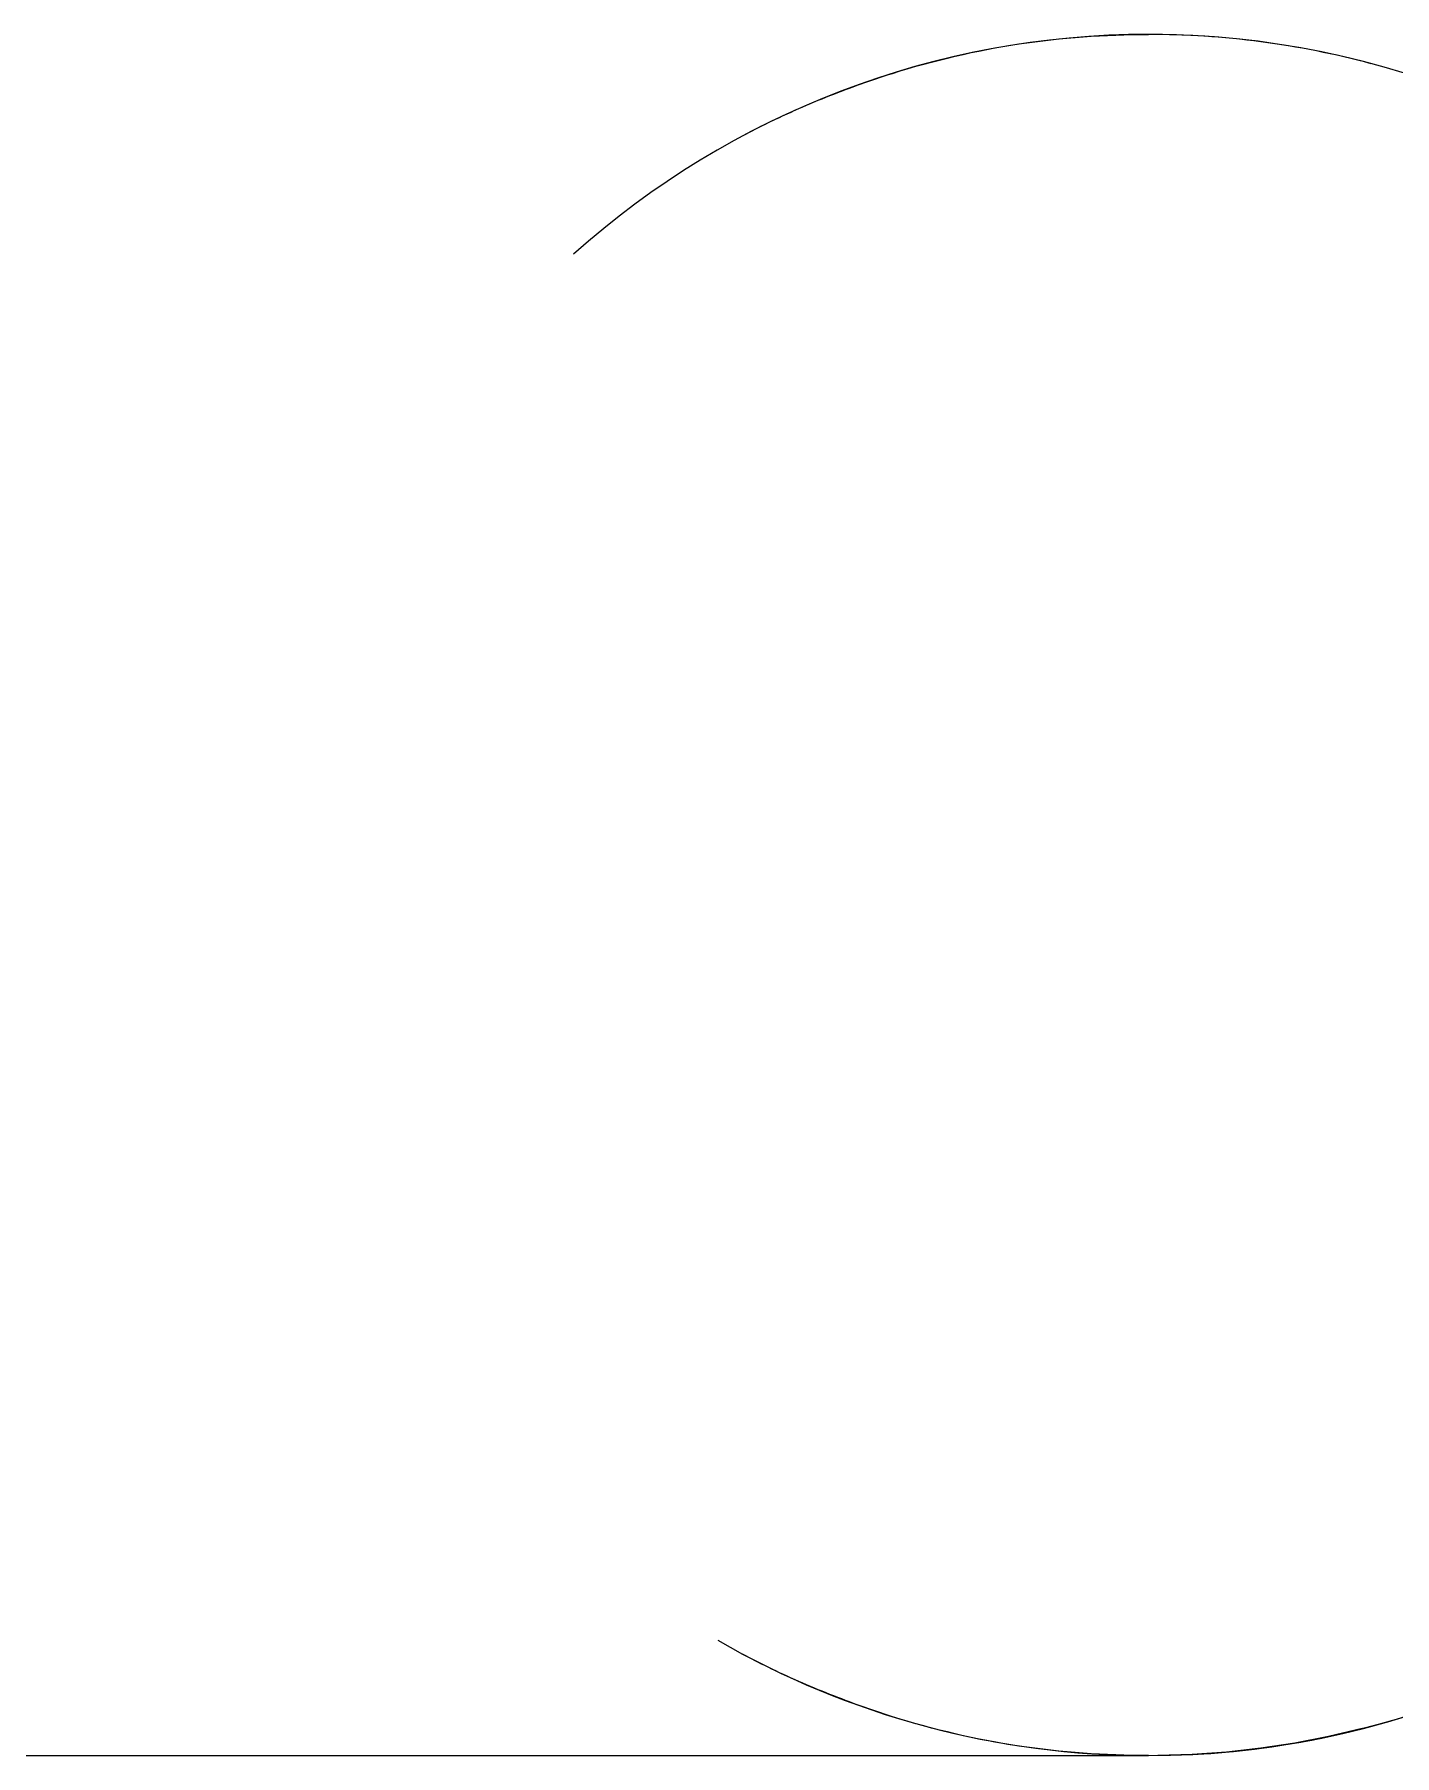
# Model space of a CAD drawing. Extents: x 6433 to 75181, y -2986 to 56414.
# Drawn here: x 30497.43 to 30521.13, y 9790.17 to 9820.17 of the extents above; entities that cross this region are included whole.
import ezdxf

# ---------------------------------------------------------------- set-up
doc = ezdxf.new("R2010")
doc.units = 0
doc.header["$MEASUREMENT"] = 0
doc.layers.add('H-Fixtures__Sanitary', color=2, linetype='CONTINUOUS')

msp = doc.modelspace()

# ---------------------------------------------------------------- linework, layer by layer
at = {"layer": 'H-Fixtures__Sanitary'}
msp.add_line((30459.149, 9790.169), (30516.842, 9790.169), dxfattribs=at)
at = {"layer": 'H-Fixtures__Sanitary', "flags": 128}
for points in [[(30520.565, 9790.638), (30519.981, 9790.501), (30519.392, 9790.387), (30518.799, 9790.297), (30518.203, 9790.231), (30517.604, 9790.188), (30517.004, 9790.17)], [(30496.809, 9790.169), (30497.785, 9790.169), (30498.751, 9790.169), (30499.707, 9790.169), (30500.649, 9790.169), (30501.578, 9790.169), (30502.491, 9790.169), (30503.387, 9790.169), (30504.264, 9790.169), (30505.122, 9790.169), (30505.959, 9790.169), (30506.772, 9790.169), (30507.562, 9790.169), (30508.327, 9790.169), (30509.066, 9790.169), (30509.776, 9790.169), (30510.459, 9790.169), (30511.111, 9790.169), (30511.733, 9790.169), (30512.322, 9790.169), (30512.879, 9790.169), (30513.403, 9790.169), (30513.891, 9790.169), (30514.345, 9790.169), (30514.763, 9790.169), (30515.143, 9790.169), (30515.487, 9790.169), (30515.793, 9790.169), (30516.06, 9790.169), (30516.289, 9790.169), (30516.479, 9790.169), (30516.629, 9790.169), (30516.739, 9790.169), (30516.81, 9790.169), (30516.841, 9790.169)]]:
    msp.add_lwpolyline(points, dxfattribs=at)
at = {"layer": 'H-Fixtures__Sanitary'}
for start, end in [(90, 131.8796), (90, 131.8796), (270, 90), (75, 90), (75, 90), (270, 355.0248), (270, 315), (240, 270), (240, 270)]:
    msp.add_arc((30516.842, 9805.169), 15, start, end, dxfattribs=at)
for points, knots in [([(30509.771, 9818.403), (30509.917, 9818.481), (30510.42, 9818.735), (30511.292, 9819.117), (30512.743, 9819.634), (30514.573, 9820.06), (30516.08, 9820.169), (30516.842, 9820.169)], [0.821768, 0.821768, 0.821768, 0.821768, 0.8333333, 0.8611111, 0.8888889, 0.9444444, 1, 1, 1, 1]), ([(30516.842, 9790.169), (30516.08, 9790.169), (30514.574, 9790.277), (30512.744, 9790.703), (30511.294, 9791.22), (30510.421, 9791.602), (30509.918, 9791.857), (30509.771, 9791.935)], [0, 0, 0, 0, 0.0555556, 0.1111111, 0.1388889, 0.1666667, 0.1782621, 0.1782621, 0.1782621, 0.1782621])]:
    msp.add_open_spline(points, degree=3, knots=knots, dxfattribs=at)

doc.saveas('drawing.dxf')
